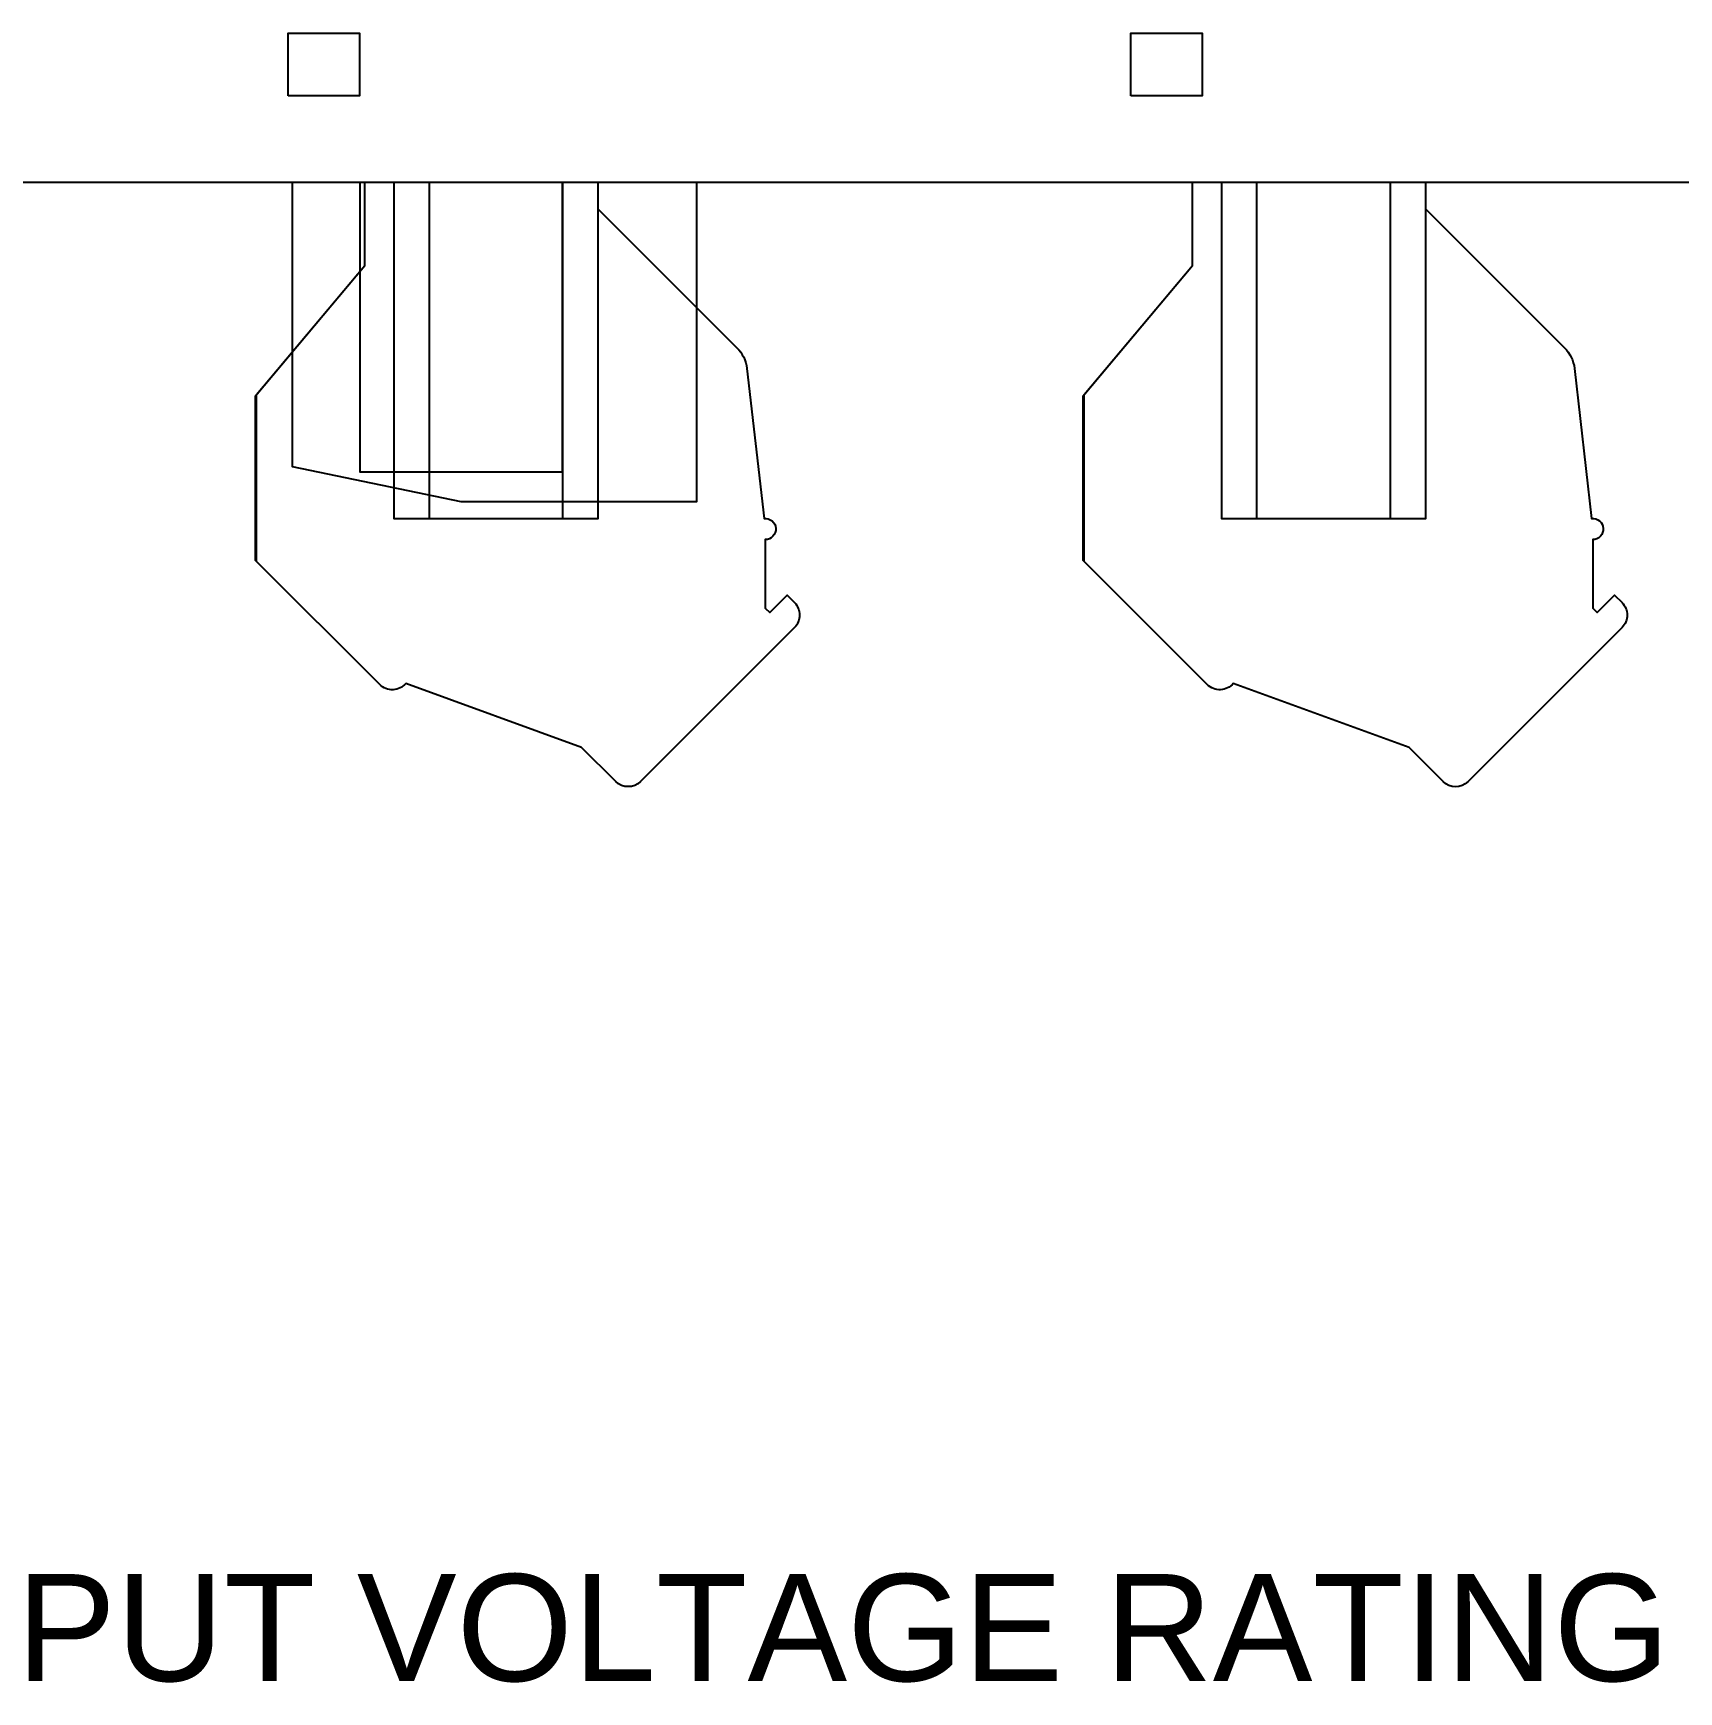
# Model space of a CAD drawing. Extents: x 1 to 23.7, y 0.2 to 17.
# Drawn here: x 18.17 to 20.015, y 9.49 to 11.35 of the extents above; entities that cross this region are included whole.
import ezdxf

# ---------------------------------------------------------------- set-up
doc = ezdxf.new("R2010")
doc.units = 0
doc.header["$MEASUREMENT"] = 0
for name, color, linetype in [('2_02__A0__EIA-232_EIA-485', 7, 'CONTINUOUS'), ('2_03__1-___4__DI__4__DO__S', 7, 'CONTINUOUS'), ('2_04__B-___4__DI__4__DO__F', 7, 'CONTINUOUS'), ('2_05__C-___4__DI__3__DO', 7, 'CONTINUOUS'), ('2_06__2X___8__DO__STD_FORM', 7, 'CONTINUOUS'), ('2_07__2A___8__DO__STD_FORM', 7, 'CONTINUOUS'), ('2_08__2B___8__DO__STD__6__', 7, 'CONTINUOUS'), ('2_09__2C___8__DO__STD__2__', 7, 'CONTINUOUS'), ('2_10__3-___8__DI', 7, 'CONTINUOUS'), ('2_11__D-___14__DI', 7, 'CONTINUOUS'), ('2_12__5-___8__AI', 7, 'CONTINUOUS'), ('2_13__6-___4__AI__4__AO', 7, 'CONTINUOUS'), ('3_02__9X__RTD', 7, 'CONTINUOUS'), ('3_03__91__RTD_TC', 7, 'CONTINUOUS'), ('3_04__1-___4__DI__4__DO__S', 7, 'CONTINUOUS'), ('3_05__B-___4__DI__4__DO__F', 7, 'CONTINUOUS'), ('3_06__C-___4__DI__3__DO', 7, 'CONTINUOUS'), ('3_07__2X___8__DO__STD_FORM', 7, 'CONTINUOUS'), ('3_08__2A___8__DO__STD_FORM', 7, 'CONTINUOUS'), ('3_09__2B___8__DO__STD__6__', 7, 'CONTINUOUS'), ('3_10__2C___8__DO__STD__2__', 7, 'CONTINUOUS'), ('3_11__3-___8__DI', 7, 'CONTINUOUS'), ('3_12__D-___14__DI', 7, 'CONTINUOUS'), ('3_13__5-___8__AI', 7, 'CONTINUOUS'), ('3_14__6-___4__AI__4__AO', 7, 'CONTINUOUS'), ('6_00_____DWG', 7, 'CONTINUOUS')]:
    doc.layers.add(name, color=color, linetype=linetype)
doc.styles.add('ARIAL', font='arial.ttf')

msp = doc.modelspace()

# ---------------------------------------------------------------- linework, layer by layer
at = {"layer": '2_02__A0__EIA-232_EIA-485'}
msp.add_lwpolyline([(19.7309, 11.1525), (19.8863, 10.9971, -0.169592), (19.8976, 10.9737), (19.9168, 10.8056, -0.43094), (19.9299, 10.7945, -0.430927), (19.9181, 10.782), (19.9181, 10.7051), (19.9231, 10.7001), (19.9425, 10.7196), (19.9509, 10.7113, -0.414223), (19.9509, 10.6834), (19.7783, 10.5108, -0.414213), (19.7504, 10.5108), (19.7122, 10.5491), (19.5152, 10.6208, -0.440578), (19.486, 10.6194), (19.3468, 10.7586), (19.3468, 10.9431), (19.4693, 11.0891), (19.4693, 11.1824)], format="xyb", dxfattribs=at)
for points in [[(19.7306, 11.1824), (19.7306, 10.8053), (19.5022, 10.8053), (19.5022, 11.1824)], [(19.5416, 10.8053), (19.5416, 11.1824)], [(19.6912, 10.8053), (19.6912, 11.1824)]]:
    msp.add_lwpolyline(points, dxfattribs=at)
at = {"layer": '2_03__1-___4__DI__4__DO__S'}
msp.add_lwpolyline([(19.7309, 11.1525), (19.8863, 10.9971, -0.169592), (19.8976, 10.9737), (19.9168, 10.8056, -0.43094), (19.9299, 10.7945, -0.430927), (19.9181, 10.782), (19.9181, 10.7051), (19.9231, 10.7001), (19.9425, 10.7196), (19.9509, 10.7113, -0.414223), (19.9509, 10.6834), (19.7783, 10.5108, -0.414213), (19.7504, 10.5108), (19.7122, 10.5491), (19.5152, 10.6208, -0.440578), (19.486, 10.6194), (19.3468, 10.7586), (19.3468, 10.9431), (19.4693, 11.0891), (19.4693, 11.1824)], format="xyb", dxfattribs=at)
for points in [[(19.7306, 11.1824), (19.7306, 10.8053), (19.5022, 10.8053), (19.5022, 11.1824)], [(19.5416, 10.8053), (19.5416, 11.1824)], [(19.6912, 10.8053), (19.6912, 11.1824)]]:
    msp.add_lwpolyline(points, dxfattribs=at)
at = {"layer": '2_04__B-___4__DI__4__DO__F'}
msp.add_lwpolyline([(19.7309, 11.1525), (19.8863, 10.9971, -0.169592), (19.8976, 10.9737), (19.9168, 10.8056, -0.43094), (19.9299, 10.7945, -0.430927), (19.9181, 10.782), (19.9181, 10.7051), (19.9231, 10.7001), (19.9425, 10.7196), (19.9509, 10.7113, -0.414223), (19.9509, 10.6834), (19.7783, 10.5108, -0.414213), (19.7504, 10.5108), (19.7122, 10.5491), (19.5152, 10.6208, -0.440578), (19.486, 10.6194), (19.3468, 10.7586), (19.3468, 10.9431), (19.4693, 11.0891), (19.4693, 11.1824)], format="xyb", dxfattribs=at)
for points in [[(19.7306, 11.1824), (19.7306, 10.8053), (19.5022, 10.8053), (19.5022, 11.1824)], [(19.5416, 10.8053), (19.5416, 11.1824)], [(19.6912, 10.8053), (19.6912, 11.1824)]]:
    msp.add_lwpolyline(points, dxfattribs=at)
at = {"layer": '2_05__C-___4__DI__3__DO'}
msp.add_lwpolyline([(19.7309, 11.1525), (19.8863, 10.9971, -0.169592), (19.8976, 10.9737), (19.9168, 10.8056, -0.43094), (19.9299, 10.7945, -0.430927), (19.9181, 10.782), (19.9181, 10.7051), (19.9231, 10.7001), (19.9425, 10.7196), (19.9509, 10.7113, -0.414223), (19.9509, 10.6834), (19.7783, 10.5108, -0.414213), (19.7504, 10.5108), (19.7122, 10.5491), (19.5152, 10.6208, -0.440578), (19.486, 10.6194), (19.3468, 10.7586), (19.3468, 10.9431), (19.4693, 11.0891), (19.4693, 11.1824)], format="xyb", dxfattribs=at)
for points in [[(19.7306, 11.1824), (19.7306, 10.8053), (19.5022, 10.8053), (19.5022, 11.1824)], [(19.5416, 10.8053), (19.5416, 11.1824)], [(19.6912, 10.8053), (19.6912, 11.1824)]]:
    msp.add_lwpolyline(points, dxfattribs=at)
at = {"layer": '2_06__2X___8__DO__STD_FORM'}
msp.add_lwpolyline([(19.7309, 11.1525), (19.8863, 10.9971, -0.169592), (19.8976, 10.9737), (19.9168, 10.8056, -0.43094), (19.9299, 10.7945, -0.430927), (19.9181, 10.782), (19.9181, 10.7051), (19.9231, 10.7001), (19.9425, 10.7196), (19.9509, 10.7113, -0.414223), (19.9509, 10.6834), (19.7783, 10.5108, -0.414213), (19.7504, 10.5108), (19.7122, 10.5491), (19.5152, 10.6208, -0.440578), (19.486, 10.6194), (19.3468, 10.7586), (19.3468, 10.9431), (19.4693, 11.0891), (19.4693, 11.1824)], format="xyb", dxfattribs=at)
for points in [[(19.7306, 11.1824), (19.7306, 10.8053), (19.5022, 10.8053), (19.5022, 11.1824)], [(19.5416, 10.8053), (19.5416, 11.1824)], [(19.6912, 10.8053), (19.6912, 11.1824)]]:
    msp.add_lwpolyline(points, dxfattribs=at)
at = {"layer": '2_07__2A___8__DO__STD_FORM'}
msp.add_lwpolyline([(19.7309, 11.1525), (19.8863, 10.9971, -0.169592), (19.8976, 10.9737), (19.9168, 10.8056, -0.43094), (19.9299, 10.7945, -0.430927), (19.9181, 10.782), (19.9181, 10.7051), (19.9231, 10.7001), (19.9425, 10.7196), (19.9509, 10.7113, -0.414223), (19.9509, 10.6834), (19.7783, 10.5108, -0.414213), (19.7504, 10.5108), (19.7122, 10.5491), (19.5152, 10.6208, -0.440578), (19.486, 10.6194), (19.3468, 10.7586), (19.3468, 10.9431), (19.4693, 11.0891), (19.4693, 11.1824)], format="xyb", dxfattribs=at)
for points in [[(19.7306, 11.1824), (19.7306, 10.8053), (19.5022, 10.8053), (19.5022, 11.1824)], [(19.5416, 10.8053), (19.5416, 11.1824)], [(19.6912, 10.8053), (19.6912, 11.1824)]]:
    msp.add_lwpolyline(points, dxfattribs=at)
at = {"layer": '2_08__2B___8__DO__STD__6__'}
msp.add_lwpolyline([(19.7309, 11.1525), (19.8863, 10.9971, -0.169592), (19.8976, 10.9737), (19.9168, 10.8056, -0.43094), (19.9299, 10.7945, -0.430927), (19.9181, 10.782), (19.9181, 10.7051), (19.9231, 10.7001), (19.9425, 10.7196), (19.9509, 10.7113, -0.414223), (19.9509, 10.6834), (19.7783, 10.5108, -0.414213), (19.7504, 10.5108), (19.7122, 10.5491), (19.5152, 10.6208, -0.440578), (19.486, 10.6194), (19.3468, 10.7586), (19.3468, 10.9431), (19.4693, 11.0891), (19.4693, 11.1824)], format="xyb", dxfattribs=at)
for points in [[(19.7306, 11.1824), (19.7306, 10.8053), (19.5022, 10.8053), (19.5022, 11.1824)], [(19.5416, 10.8053), (19.5416, 11.1824)], [(19.6912, 10.8053), (19.6912, 11.1824)]]:
    msp.add_lwpolyline(points, dxfattribs=at)
at = {"layer": '2_09__2C___8__DO__STD__2__'}
msp.add_lwpolyline([(19.7309, 11.1525), (19.8863, 10.9971, -0.169592), (19.8976, 10.9737), (19.9168, 10.8056, -0.43094), (19.9299, 10.7945, -0.430927), (19.9181, 10.782), (19.9181, 10.7051), (19.9231, 10.7001), (19.9425, 10.7196), (19.9509, 10.7113, -0.414223), (19.9509, 10.6834), (19.7783, 10.5108, -0.414213), (19.7504, 10.5108), (19.7122, 10.5491), (19.5152, 10.6208, -0.440578), (19.486, 10.6194), (19.3468, 10.7586), (19.3468, 10.9431), (19.4693, 11.0891), (19.4693, 11.1824)], format="xyb", dxfattribs=at)
for points in [[(19.7306, 11.1824), (19.7306, 10.8053), (19.5022, 10.8053), (19.5022, 11.1824)], [(19.5416, 10.8053), (19.5416, 11.1824)], [(19.6912, 10.8053), (19.6912, 11.1824)]]:
    msp.add_lwpolyline(points, dxfattribs=at)
at = {"layer": '2_10__3-___8__DI'}
msp.add_lwpolyline([(19.7309, 11.1525), (19.8863, 10.9971, -0.169592), (19.8976, 10.9737), (19.9168, 10.8056, -0.43094), (19.9299, 10.7945, -0.430927), (19.9181, 10.782), (19.9181, 10.7051), (19.9231, 10.7001), (19.9425, 10.7196), (19.9509, 10.7113, -0.414223), (19.9509, 10.6834), (19.7783, 10.5108, -0.414213), (19.7504, 10.5108), (19.7122, 10.5491), (19.5152, 10.6208, -0.440578), (19.486, 10.6194), (19.3468, 10.7586), (19.3468, 10.9431), (19.4693, 11.0891), (19.4693, 11.1824)], format="xyb", dxfattribs=at)
for points in [[(19.7306, 11.1824), (19.7306, 10.8053), (19.5022, 10.8053), (19.5022, 11.1824)], [(19.5416, 10.8053), (19.5416, 11.1824)], [(19.6912, 10.8053), (19.6912, 11.1824)]]:
    msp.add_lwpolyline(points, dxfattribs=at)
at = {"layer": '2_11__D-___14__DI'}
msp.add_lwpolyline([(19.7309, 11.1525), (19.8863, 10.9971, -0.169586), (19.8976, 10.9737), (19.9168, 10.8056, -0.430941), (19.9299, 10.7945, -0.430926), (19.9181, 10.782), (19.9181, 10.7051), (19.9231, 10.7001), (19.9425, 10.7196), (19.9509, 10.7113, -0.414218), (19.9509, 10.6834), (19.7783, 10.5108, -0.414213), (19.7504, 10.5108), (19.7122, 10.5491), (19.5152, 10.6208, -0.440578), (19.486, 10.6194), (19.3479, 10.7574), (19.3479, 10.9445), (19.4693, 11.0891), (19.4693, 11.1824)], format="xyb", dxfattribs=at)
for points in [[(19.7306, 11.1824), (19.7306, 10.8053), (19.5022, 10.8053), (19.5022, 11.1824)], [(19.5416, 10.8053), (19.5416, 11.1824)], [(19.6912, 10.8053), (19.6912, 11.1824)]]:
    msp.add_lwpolyline(points, dxfattribs=at)
at = {"layer": '2_12__5-___8__AI'}
msp.add_lwpolyline([(19.7309, 11.1525), (19.8863, 10.9971, -0.169592), (19.8976, 10.9737), (19.9168, 10.8056, -0.43094), (19.9299, 10.7945, -0.430927), (19.9181, 10.782), (19.9181, 10.7051), (19.9231, 10.7001), (19.9425, 10.7196), (19.9509, 10.7113, -0.414223), (19.9509, 10.6834), (19.7783, 10.5108, -0.414213), (19.7504, 10.5108), (19.7122, 10.5491), (19.5152, 10.6208, -0.440578), (19.486, 10.6194), (19.3468, 10.7586), (19.3468, 10.9431), (19.4693, 11.0891), (19.4693, 11.1824)], format="xyb", dxfattribs=at)
for points in [[(19.7306, 11.1824), (19.7306, 10.8053), (19.5022, 10.8053), (19.5022, 11.1824)], [(19.5416, 10.8053), (19.5416, 11.1824)], [(19.6912, 10.8053), (19.6912, 11.1824)]]:
    msp.add_lwpolyline(points, dxfattribs=at)
at = {"layer": '2_13__6-___4__AI__4__AO'}
msp.add_lwpolyline([(19.7309, 11.1525), (19.8863, 10.9971, -0.169592), (19.8976, 10.9737), (19.9168, 10.8056, -0.43094), (19.9299, 10.7945, -0.430927), (19.9181, 10.782), (19.9181, 10.7051), (19.9231, 10.7001), (19.9425, 10.7196), (19.9509, 10.7113, -0.414223), (19.9509, 10.6834), (19.7783, 10.5108, -0.414213), (19.7504, 10.5108), (19.7122, 10.5491), (19.5152, 10.6208, -0.440578), (19.486, 10.6194), (19.3468, 10.7586), (19.3468, 10.9431), (19.4693, 11.0891), (19.4693, 11.1824)], format="xyb", dxfattribs=at)
for points in [[(19.7306, 11.1824), (19.7306, 10.8053), (19.5022, 10.8053), (19.5022, 11.1824)], [(19.5416, 10.8053), (19.5416, 11.1824)], [(19.6912, 10.8053), (19.6912, 11.1824)]]:
    msp.add_lwpolyline(points, dxfattribs=at)
at = {"layer": '3_02__9X__RTD'}
for points in [[(18.9133, 11.1824), (18.9133, 10.8242), (18.6495, 10.8242), (18.4606, 10.8635), (18.4606, 11.1824)], [(18.7627, 11.1824), (18.7627, 10.8576), (18.5363, 10.8576), (18.5363, 11.1824)]]:
    msp.add_lwpolyline(points, dxfattribs=at)
at = {"layer": '3_03__91__RTD_TC'}
for points in [[(18.9133, 11.1824), (18.9133, 10.8242), (18.6495, 10.8242), (18.4606, 10.8635), (18.4606, 11.1824)], [(18.7627, 11.1824), (18.7627, 10.8576), (18.5363, 10.8576), (18.5363, 11.1824)]]:
    msp.add_lwpolyline(points, dxfattribs=at)
at = {"layer": '3_04__1-___4__DI__4__DO__S'}
msp.add_lwpolyline([(18.8033, 11.1525), (18.9587, 10.9971, -0.169592), (18.97, 10.9737), (18.9892, 10.8056, -0.43094), (19.0023, 10.7945, -0.430927), (18.9905, 10.782), (18.9905, 10.7051), (18.9955, 10.7001), (19.0149, 10.7196), (19.0233, 10.7113, -0.414223), (19.0233, 10.6834), (18.8507, 10.5108, -0.414213), (18.8229, 10.5108), (18.7846, 10.5491), (18.5876, 10.6208, -0.440578), (18.5584, 10.6194), (18.4192, 10.7586), (18.4192, 10.9431), (18.5417, 11.0891), (18.5417, 11.1824)], format="xyb", dxfattribs=at)
for points in [[(18.803, 11.1824), (18.803, 10.8053), (18.5747, 10.8053), (18.5747, 11.1824)], [(18.614, 10.8053), (18.614, 11.1824)], [(18.7636, 10.8053), (18.7636, 11.1824)]]:
    msp.add_lwpolyline(points, dxfattribs=at)
at = {"layer": '3_05__B-___4__DI__4__DO__F'}
msp.add_lwpolyline([(18.8033, 11.1525), (18.9587, 10.9971, -0.169592), (18.97, 10.9737), (18.9892, 10.8056, -0.43094), (19.0023, 10.7945, -0.430927), (18.9905, 10.782), (18.9905, 10.7051), (18.9955, 10.7001), (19.0149, 10.7196), (19.0233, 10.7113, -0.414223), (19.0233, 10.6834), (18.8507, 10.5108, -0.414213), (18.8229, 10.5108), (18.7846, 10.5491), (18.5876, 10.6208, -0.440578), (18.5584, 10.6194), (18.4192, 10.7586), (18.4192, 10.9431), (18.5417, 11.0891), (18.5417, 11.1824)], format="xyb", dxfattribs=at)
for points in [[(18.803, 11.1824), (18.803, 10.8053), (18.5747, 10.8053), (18.5747, 11.1824)], [(18.614, 10.8053), (18.614, 11.1824)], [(18.7636, 10.8053), (18.7636, 11.1824)]]:
    msp.add_lwpolyline(points, dxfattribs=at)
at = {"layer": '3_06__C-___4__DI__3__DO'}
msp.add_lwpolyline([(18.8033, 11.1525), (18.9587, 10.9971, -0.169592), (18.97, 10.9737), (18.9892, 10.8056, -0.43094), (19.0023, 10.7945, -0.430927), (18.9905, 10.782), (18.9905, 10.7051), (18.9955, 10.7001), (19.0149, 10.7196), (19.0233, 10.7113, -0.414223), (19.0233, 10.6834), (18.8507, 10.5108, -0.414213), (18.8229, 10.5108), (18.7846, 10.5491), (18.5876, 10.6208, -0.440578), (18.5584, 10.6194), (18.4192, 10.7586), (18.4192, 10.9431), (18.5417, 11.0891), (18.5417, 11.1824)], format="xyb", dxfattribs=at)
for points in [[(18.803, 11.1824), (18.803, 10.8053), (18.5747, 10.8053), (18.5747, 11.1824)], [(18.614, 10.8053), (18.614, 11.1824)], [(18.7636, 10.8053), (18.7636, 11.1824)]]:
    msp.add_lwpolyline(points, dxfattribs=at)
at = {"layer": '3_07__2X___8__DO__STD_FORM'}
msp.add_lwpolyline([(18.8033, 11.1525), (18.9587, 10.9971, -0.169592), (18.97, 10.9737), (18.9892, 10.8056, -0.43094), (19.0023, 10.7945, -0.430927), (18.9905, 10.782), (18.9905, 10.7051), (18.9955, 10.7001), (19.0149, 10.7196), (19.0233, 10.7113, -0.414223), (19.0233, 10.6834), (18.8507, 10.5108, -0.414213), (18.8229, 10.5108), (18.7846, 10.5491), (18.5876, 10.6208, -0.440578), (18.5584, 10.6194), (18.4192, 10.7586), (18.4192, 10.9431), (18.5417, 11.0891), (18.5417, 11.1824)], format="xyb", dxfattribs=at)
for points in [[(18.803, 11.1824), (18.803, 10.8053), (18.5747, 10.8053), (18.5747, 11.1824)], [(18.614, 10.8053), (18.614, 11.1824)], [(18.7636, 10.8053), (18.7636, 11.1824)]]:
    msp.add_lwpolyline(points, dxfattribs=at)
at = {"layer": '3_08__2A___8__DO__STD_FORM'}
msp.add_lwpolyline([(18.8033, 11.1525), (18.9587, 10.9971, -0.169592), (18.97, 10.9737), (18.9892, 10.8056, -0.43094), (19.0023, 10.7945, -0.430927), (18.9905, 10.782), (18.9905, 10.7051), (18.9955, 10.7001), (19.0149, 10.7196), (19.0233, 10.7113, -0.414223), (19.0233, 10.6834), (18.8507, 10.5108, -0.414213), (18.8229, 10.5108), (18.7846, 10.5491), (18.5876, 10.6208, -0.440578), (18.5584, 10.6194), (18.4192, 10.7586), (18.4192, 10.9431), (18.5417, 11.0891), (18.5417, 11.1824)], format="xyb", dxfattribs=at)
for points in [[(18.803, 11.1824), (18.803, 10.8053), (18.5747, 10.8053), (18.5747, 11.1824)], [(18.614, 10.8053), (18.614, 11.1824)], [(18.7636, 10.8053), (18.7636, 11.1824)]]:
    msp.add_lwpolyline(points, dxfattribs=at)
at = {"layer": '3_09__2B___8__DO__STD__6__'}
msp.add_lwpolyline([(18.8033, 11.1525), (18.9587, 10.9971, -0.169592), (18.97, 10.9737), (18.9892, 10.8056, -0.43094), (19.0023, 10.7945, -0.430927), (18.9905, 10.782), (18.9905, 10.7051), (18.9955, 10.7001), (19.0149, 10.7196), (19.0233, 10.7113, -0.414223), (19.0233, 10.6834), (18.8507, 10.5108, -0.414213), (18.8229, 10.5108), (18.7846, 10.5491), (18.5876, 10.6208, -0.440578), (18.5584, 10.6194), (18.4192, 10.7586), (18.4192, 10.9431), (18.5417, 11.0891), (18.5417, 11.1824)], format="xyb", dxfattribs=at)
for points in [[(18.803, 11.1824), (18.803, 10.8053), (18.5747, 10.8053), (18.5747, 11.1824)], [(18.614, 10.8053), (18.614, 11.1824)], [(18.7636, 10.8053), (18.7636, 11.1824)]]:
    msp.add_lwpolyline(points, dxfattribs=at)
at = {"layer": '3_10__2C___8__DO__STD__2__'}
msp.add_lwpolyline([(18.8033, 11.1525), (18.9587, 10.9971, -0.169592), (18.97, 10.9737), (18.9892, 10.8056, -0.43094), (19.0023, 10.7945, -0.430927), (18.9905, 10.782), (18.9905, 10.7051), (18.9955, 10.7001), (19.0149, 10.7196), (19.0233, 10.7113, -0.414223), (19.0233, 10.6834), (18.8507, 10.5108, -0.414213), (18.8229, 10.5108), (18.7846, 10.5491), (18.5876, 10.6208, -0.440578), (18.5584, 10.6194), (18.4192, 10.7586), (18.4192, 10.9431), (18.5417, 11.0891), (18.5417, 11.1824)], format="xyb", dxfattribs=at)
for points in [[(18.803, 11.1824), (18.803, 10.8053), (18.5747, 10.8053), (18.5747, 11.1824)], [(18.614, 10.8053), (18.614, 11.1824)], [(18.7636, 10.8053), (18.7636, 11.1824)]]:
    msp.add_lwpolyline(points, dxfattribs=at)
at = {"layer": '3_11__3-___8__DI'}
msp.add_lwpolyline([(18.8033, 11.1525), (18.9587, 10.9971, -0.169592), (18.97, 10.9737), (18.9892, 10.8056, -0.43094), (19.0023, 10.7945, -0.430927), (18.9905, 10.782), (18.9905, 10.7051), (18.9955, 10.7001), (19.0149, 10.7196), (19.0233, 10.7113, -0.414223), (19.0233, 10.6834), (18.8507, 10.5108, -0.414213), (18.8229, 10.5108), (18.7846, 10.5491), (18.5876, 10.6208, -0.440578), (18.5584, 10.6194), (18.4192, 10.7586), (18.4192, 10.9431), (18.5417, 11.0891), (18.5417, 11.1824)], format="xyb", dxfattribs=at)
for points in [[(18.803, 11.1824), (18.803, 10.8053), (18.5747, 10.8053), (18.5747, 11.1824)], [(18.614, 10.8053), (18.614, 11.1824)], [(18.7636, 10.8053), (18.7636, 11.1824)]]:
    msp.add_lwpolyline(points, dxfattribs=at)
at = {"layer": '3_12__D-___14__DI'}
msp.add_lwpolyline([(18.8033, 11.1525), (18.9587, 10.9971, -0.169586), (18.97, 10.9737), (18.9892, 10.8056, -0.430941), (19.0023, 10.7945, -0.430926), (18.9905, 10.782), (18.9905, 10.7051), (18.9955, 10.7001), (19.0149, 10.7196), (19.0233, 10.7113, -0.414218), (19.0233, 10.6834), (18.8507, 10.5108, -0.414213), (18.8229, 10.5108), (18.7846, 10.5491), (18.5876, 10.6208, -0.440578), (18.5584, 10.6194), (18.4203, 10.7574), (18.4203, 10.9445), (18.5417, 11.0891), (18.5417, 11.1824)], format="xyb", dxfattribs=at)
for points in [[(18.803, 11.1824), (18.803, 10.8053), (18.5747, 10.8053), (18.5747, 11.1824)], [(18.614, 10.8053), (18.614, 11.1824)], [(18.7636, 10.8053), (18.7636, 11.1824)]]:
    msp.add_lwpolyline(points, dxfattribs=at)
at = {"layer": '3_13__5-___8__AI'}
msp.add_lwpolyline([(18.8033, 11.1525), (18.9587, 10.9971, -0.169592), (18.97, 10.9737), (18.9892, 10.8056, -0.43094), (19.0023, 10.7945, -0.430927), (18.9905, 10.782), (18.9905, 10.7051), (18.9955, 10.7001), (19.0149, 10.7196), (19.0233, 10.7113, -0.414223), (19.0233, 10.6834), (18.8507, 10.5108, -0.414213), (18.8229, 10.5108), (18.7846, 10.5491), (18.5876, 10.6208, -0.440578), (18.5584, 10.6194), (18.4192, 10.7586), (18.4192, 10.9431), (18.5417, 11.0891), (18.5417, 11.1824)], format="xyb", dxfattribs=at)
for points in [[(18.803, 11.1824), (18.803, 10.8053), (18.5747, 10.8053), (18.5747, 11.1824)], [(18.614, 10.8053), (18.614, 11.1824)], [(18.7636, 10.8053), (18.7636, 11.1824)]]:
    msp.add_lwpolyline(points, dxfattribs=at)
at = {"layer": '3_14__6-___4__AI__4__AO'}
msp.add_lwpolyline([(18.8033, 11.1525), (18.9587, 10.9971, -0.169592), (18.97, 10.9737), (18.9892, 10.8056, -0.43094), (19.0023, 10.7945, -0.430927), (18.9905, 10.782), (18.9905, 10.7051), (18.9955, 10.7001), (19.0149, 10.7196), (19.0233, 10.7113, -0.414223), (19.0233, 10.6834), (18.8507, 10.5108, -0.414213), (18.8229, 10.5108), (18.7846, 10.5491), (18.5876, 10.6208, -0.440578), (18.5584, 10.6194), (18.4192, 10.7586), (18.4192, 10.9431), (18.5417, 11.0891), (18.5417, 11.1824)], format="xyb", dxfattribs=at)
for points in [[(18.803, 11.1824), (18.803, 10.8053), (18.5747, 10.8053), (18.5747, 11.1824)], [(18.614, 10.8053), (18.614, 11.1824)], [(18.7636, 10.8053), (18.7636, 11.1824)]]:
    msp.add_lwpolyline(points, dxfattribs=at)
at = {"layer": '6_00_____DWG'}
for points in [[(22.8622, 16.1327), (22.8622, 11.1824), (15.5787, 11.1824), (15.5787, 16.1327)], [(18.4558, 11.2796), (18.4558, 11.3497), (18.5357, 11.3497), (18.5357, 11.2796), (18.4558, 11.2796)], [(19.4002, 11.2796), (19.4002, 11.3497), (19.4802, 11.3497), (19.4802, 11.2796), (19.4002, 11.2796)]]:
    msp.add_lwpolyline(points, dxfattribs=at)

# ---------------------------------------------------------------- texts
at = {"layer": '6_00_____DWG', "style": 'ARIAL'}
msp.add_text('‡   SEE DOCUMENTATION FOR INPUT VOLTAGE RATING', height=0.12, dxfattribs=at).set_placement((15.4409, 9.5024))

doc.saveas('drawing.dxf')
